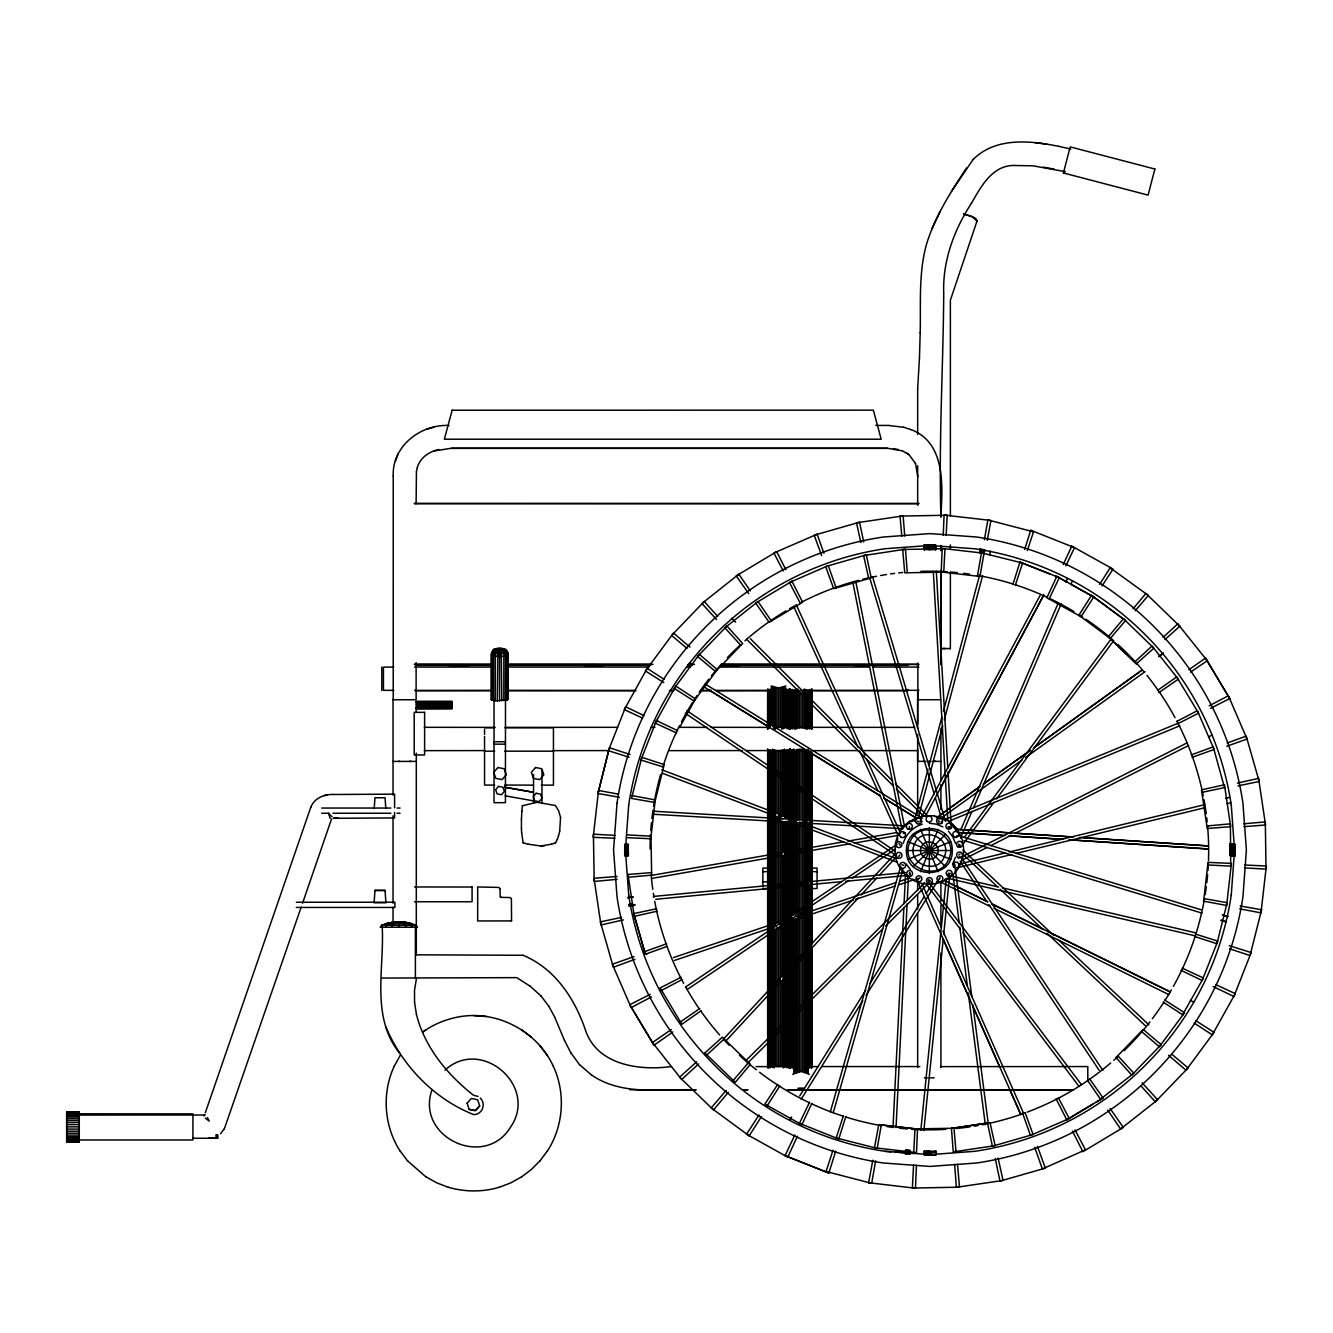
<?xml version="1.0" encoding="UTF-8"?>
<svg xmlns="http://www.w3.org/2000/svg" width="1333" height="1333" viewBox="0 0 1333 1333"><rect width="100%" height="100%" fill="white"/><g stroke="black" fill="none" stroke-linecap="round" stroke-linejoin="round"><path stroke-width="1.5" d="M393.235 475.981L393.218 699.792L416.113 699.725L416.113 662.568M394.585 817.379L394.585 812.464M394.585 807.765L394.585 794.651M917.654 1067.516L917.654 913.388M917.654 909.273L917.654 894.643M917.654 890.544L917.654 880.08M917.654 813.497L917.654 748.896M917.654 723.969L917.654 690.611M917.654 667.766L917.654 663.534M917.654 505.357L917.654 465.75M917.654 434.508L917.654 388.719M924.236 550.079L924.236 544.747M924.319 1153.578L924.319 1150.746M935.649 550.046L935.649 544.747L924.236 544.83M935.716 1150.729L935.716 1154.295L924.319 1154.245M920.187 332.75C920.886 303.491 918.52 273.565 926.302 244.989C934.65 216.979 950.646 192.185 966.525 167.941M521.436 819.262L521.436 828.443M919.47 357.994L920.187 332.7M458.569 665.384L468.566 665.384M593.868 665.384L601.616 665.384L586.387 665.384M729.168 665.384L739.932 665.384M864.484 665.384L869.982 664.867L853.97 665.384M917.521 1129.068L916.521 1152.578L874.465 1147.78L878.764 1124.635L917.521 1129.068L878.764 1124.702M942.198 548.596L941.198 571.974L979.955 576.456L984.637 549.679L984.104 553.445M943.214 535.283L944.081 515.055L990.952 520.47L987.253 540.315M916.454 1165.225L915.454 1188.253L868.633 1182.704M521.436 819.328L521.87 811.314M893.01 1127.451L903.874 907.756M904.074 903.674L905.507 874.615M896.043 1127.601L907.106 903.757M907.323 899.675L908.44 876.831M944.98 548.779L943.747 572.14L904.74 572.807L902.674 549.496L944.997 548.646M913.738 1152.262L914.971 1128.901L953.978 1128.235L956.044 1151.729M946.13 535.483L947.18 515.404M913.572 1165.025L912.355 1188.053L959.51 1187.186L957.494 1164.276M917.654 388.769L919.47 357.927M909.306 828.676L909.439 826.543M416.429 471.649L416.113 503.657M374.24 808.015L374.956 797.751L385.054 797.751L385.77 808.015M374.956 890.411L374.106 902.774L385.92 902.774L385.054 890.411L374.956 890.411L385.054 890.477M393.235 476.031C391.902 446.255 420.661 424.077 448.954 425.494M628.709 805.032L625.394 850.004L628.709 895.06M963.642 849.837L963.276 854.92A34.191 34.191 0 0 1 960.443 864.334A34.558 34.558 0 0 1 947.963 878.697A34.208 34.208 0 0 1 934.333 883.862L924.169 883.862A34.208 34.208 0 0 1 914.755 881.046A34.558 34.558 0 0 1 900.392 868.616A34.208 34.208 0 0 1 895.209 854.92L895.209 844.755A34.208 34.208 0 0 1 898.042 835.441M1231.259 895.06L1234.258 854.103M521.87 811.38L522.386 805.699M980.088 553.078L980.388 549.229L979.972 553.062M905.207 1153.961L905.54 1150.079M905.64 1153.995L905.99 1150.112M906.107 1154.028L906.457 1150.162M906.607 1154.078L906.94 1150.196M907.09 1154.128L907.423 1150.246M907.556 1154.161L907.89 1150.279M907.99 1154.195L908.34 1150.329M908.406 1154.228L908.739 1150.362M908.773 1154.261L909.106 1150.396M909.106 1154.295L909.439 1150.412M909.373 1154.328L909.723 1150.446M909.606 1154.345L909.939 1150.462M909.773 1154.411L910.222 1150.496M979.622 553.028L979.955 549.179M920.82 1130.267L946.297 878.497M923.852 1130.584L943.264 938.649M943.681 934.566L949.529 876.747M982.271 553.245L982.671 549.463M982.838 553.312L983.237 549.529M983.354 553.362L983.754 549.579L983.187 553.345M983.821 553.412L984.221 549.629L983.671 553.395M980.322 553.045L980.721 549.263M980.738 553.078L981.121 549.296M981.205 553.128L981.605 549.346M981.721 553.195L982.121 549.413M650.804 838.74L655.236 799.917L632.109 795.618M501.275 648.638L495.209 648.921L505.857 649.688L497.959 650.721L497.392 700.808L507.973 699.408L507.973 654.653C507.84 645.922 491.394 645.922 491.26 654.653L491.26 699.458L492.41 700.192L492.41 653.92C490.727 657.152 515.188 658.919 505.64 649.388L495.209 648.921L499.625 648.604L499.625 700.858M382.204 926.668C384.554 969.241 370.291 1017.346 400.167 1053.903M416.513 978.055L414.513 990.252L414.546 1002.399M881.246 1125.269L877.197 1148.38L836.174 1137.949M977.456 575.956L981.505 552.845L1022.594 563.043L1015.296 585.404M826.06 1171.507L871.682 1183.321M875.631 1160.793L871.682 1183.371M984.404 539.748L987.87 519.937L1033.492 531.817M559.677 831.359L560.56 817.362M868.633 1182.771L872.798 1160.227M906.423 850.521C905.707 821.228 953.012 821.228 952.295 850.521C953.012 879.813 905.707 879.813 906.423 850.521L952.295 850.521M416.429 471.699L417.346 467.45M431.725 1090.627C415.996 1137.616 484.845 1169.491 510.522 1127.168C538.799 1086.378 481.38 1036.507 444.955 1070.182M497.959 650.721L496.476 650.621L495.409 655.903L495.409 700.658L497.392 700.808M654.736 802.483L664.184 764.575L641.823 757.294L631.559 798.417L654.62 802.466M619.328 797.267L597.95 793.502L609.381 747.746L630.026 754.461M597.95 793.568L608.881 749.796M1227.16 902.691L1216.896 943.747L1194.535 936.466M1229.526 948.796L1250.037 955.528L1261.601 909.756L1240.223 906.007M558.527 835.758L559.677 831.309M1063.401 173.023L1070.216 146.897L1154.878 169.041M1154.878 168.991L1148.08 195.118L1063.401 172.957M914.205 821.295L928.035 769.158M929.101 765.142L941.881 717.071M943.481 711.072L979.672 574.856M918.737 816.013L942.698 725.868M944.281 719.92L982.621 575.639M989.469 554.878L990.452 551.146M452.154 410.164L444.356 439.207L881.18 439.207L873.365 410.164L452.154 410.231M391.702 927.185L392.252 925.219C398.3 919.004 408.898 922.803 416.013 925.219L417.429 927.235L380.222 927.235L381.638 925.219C391.952 921.07 404.466 920.72 414.713 925.219L416.013 927.185M830.326 1111.839L900.591 866.567M833.242 1112.672L902.941 869.399M492.41 655.386L494.243 650.221L496.476 650.621M956.261 837.691L956.877 835.641M1055.569 576.189L1059.318 577.672L1019.945 562.076L1012.88 584.587M845.788 1116.637L838.774 1139.015L799.45 1123.319M1024.644 549.546L1030.676 530.367M785.02 1155.594L828.843 1173.09L835.741 1151.079M557.377 839.323L558.527 835.708M843.372 1115.871L836.174 1137.999M1033.608 531.417L1027.393 550.479M833.008 1150.162L825.927 1171.957M495.209 650.454L493.71 655.669L493.71 700.425L495.409 700.708M963.792 213.913L972.324 216.596L975.739 218.562L977.022 220.995L950.379 300.192L950.379 515.838M491.56 655.036L493.377 649.688M205.315 1112.738L310.806 807.181M301.191 907.123L224.361 1128.801M302.541 903.257L331.534 818.979M204.099 1116.038L204.649 1114.538M557.377 839.257L555.544 842.823M394.185 1066.3C381.705 1093.243 383.937 1126.202 400.183 1151.112M395.401 460.935L398.15 453.853M417.346 467.516C419.995 457.702 429.359 451.454 438.907 449.521M643.939 715.538L625.677 706.807L608.381 750.696L629.076 757.211M677.681 730.701L656.453 720.553L640.923 759.993L663.367 767.042M1202.149 980.438L1217.795 941.115L1195.351 934.05M1251.17 952.562L1233.875 996.501L1213.113 986.537M903.291 843.272C905.907 834.141 913.238 826.793 922.386 824.177M920.586 871.699L938.132 829.343M952.762 863.767L955.461 857.269M961.01 829.309L1058.385 602.699M960.526 838.124L971.974 811.414M973.623 807.665L1061.185 603.899M1065.883 582.138L1067.383 578.589M1070.999 584.354L1072.498 580.805M507.673 699.842L507.673 654.27L505.99 651.287C508.14 654.17 491.094 654.17 493.26 651.287L494.243 649.138M1093.76 597.017L1081.013 616.696L1046.888 597.767L1056.602 576.822M811.78 1103.457L801.899 1124.735L764.875 1104.141L777.706 1084.412M1056.353 577.422L1056.769 576.489L1067.4 582.288M1071.565 546.663L1063.251 564.509M797.451 1136.249L787.753 1157.161L746.513 1134.216L759.044 1114.938M1071.282 547.313L1071.749 546.28M931.95 228.776L940.215 211.164M897.676 838.057L897.509 840.623M1059.102 578.055L1049.188 598.9M799.45 1123.369L809.531 1102.208M1065.867 565.792L1074.531 547.663L1030.709 530.234M794.868 1134.966L785.02 1155.661L828.843 1173.023M939.198 879.213L940.048 877.481M939.099 879.413L939.582 878.447M493.61 649.388L491.56 654.27L491.56 699.842M385.67 927.185L386.67 925.219C393.818 920.92 403.832 920.92 410.981 925.219L411.98 927.185M920.686 818.595L1040.057 595.518M925.319 816.363L1043.706 595.135M939.998 789.003L944.897 779.855M946.847 776.206L1043.706 595.184M310.806 807.231C314.405 798 324.386 794.118 333.683 794.451M394.185 1066.35L400.183 1055.503M679.53 727.651L695.476 698.925L675.748 686.045L655.203 723.119L676.547 732.983M547.346 1151.112C563.542 1126.185 565.875 1093.243 553.345 1066.3M1182.288 968.158L1203.399 977.989L1182.554 1014.78M1212.247 1034.875L1235.258 993.652L1215.563 984.504M971.407 203.332C953.945 230.126 942.481 261.201 943.731 293.543C943.214 367.825 938.665 441.956 940.898 516.271M911.056 821.928L912.222 820.695M789.636 1120.153L791.652 1116.921M799.7 1095.926L865.7 990.269M870.099 983.237L924.002 896.992M926.202 893.477L932.8 882.913M801.166 1099.225L862.768 1000.683M866.067 995.451L937.582 881.013M767.208 1105.74L779.838 1085.828M726.135 1090.411L711.189 1107.94L749.163 1135.833M1099.592 584.387L1110.389 567.425M749.163 1135.899L761.443 1116.537M1110.156 567.825L1148.363 595.434M971.407 203.382C980.955 186.637 992.235 165.075 1014.646 165.442M951.512 191.335L973.207 159.377M224.361 1128.734L220.545 1133.683M1093.76 597.067L1056.819 576.373M1102.008 586.003L1113.038 569.041L1071.799 546.147M381.638 927.185L382.938 925.219C389.603 922.636 399.733 919.203 405.399 925.219L405.948 927.185M937.332 881.63L936.499 882.529M898.675 856.686L899.875 854.903M964.425 837.157L1111.289 638.79M963.159 843.972L994.018 802.249M996.484 798.917L1113.738 640.606M1214.096 1032.309L1186.037 1070.266L1168.541 1055.269M539.965 1160.893L547.346 1151.045M491.26 699.458L492.41 698.675M1111.272 639.657L1108.323 636.791L1123.352 618.795M728.301 1092.31L713.522 1109.989L679.613 1077.164L696.709 1061.784M1133.017 608.848L1145.93 593.435L1179.838 626.243M1125.452 620.645L1110.239 638.49L1078.88 615.213L1091.51 595.351L1125.535 620.545M733.183 1080.496L748.48 1062.618M1135.199 610.764L1147.996 595.851M467.05 1103.224L471.365 1098.425L477.664 1099.775L479.663 1105.907L475.348 1110.689L469.033 1109.356L467.216 1103.257M469.033 1109.356L475.298 1110.522L479.663 1105.907M723.536 1039.04L895.626 853.22M725.769 1041.106L858.352 897.909M861.185 894.876L876.697 878.13M879.513 875.081L896.442 856.802M1116.021 1057.586L1143.147 1029.476L1161.176 1044.655M1161.176 1044.589L1131.767 1075.081L1116.021 1057.536M539.965 1160.843L531.334 1169.541L521.536 1176.922M913.138 866.733L945.58 834.308M746.68 1059.802L924.685 882.896M747.346 1063.367L882.696 928.901M885.645 926.035L928.301 883.596M454.753 665.384L469.333 665.334M590.052 665.334L604.632 665.384M725.352 665.384L733.05 664.717M860.651 665.384L875.231 665.384M1134.7 661.984L1152.029 646.022L1178.372 679.213M706.69 1055.086L724.019 1039.107M1177.789 623.911L1207.231 660.735L1190.552 672.132M1162.976 637.441L1177.789 623.861M698.609 1063.951L681.663 1079.497L652.437 1042.489M1123.436 618.695L1153.878 648.171L1136.466 663.767L1108.323 636.741M1137.182 663.168L1136.366 663.901L1114.221 642.506M704.84 1052.987L722.336 1037.191L750.396 1064.301L735.283 1082.346L704.84 1052.92M1164.892 639.64L1179.838 626.193M454.52 665.384L462.434 664.717M589.819 665.384L603.033 665.117M725.119 665.384L733.5 665.384M860.418 665.384L868.35 664.717M973.207 159.443C995.584 136.982 1030.309 140.515 1058.702 146.347M792.652 1074.315L801 1071.349L809.348 1074.315M425.993 1029.693L422.728 1032.142C433.875 1023.827 447.188 1018.829 460.851 1016.479M958.694 855.003L960.043 854.02M1158.727 656.569L1163.376 653.237M1158.727 656.619L1163.376 653.303M936.249 817.845L980.005 786.437L941.298 814.28M983.371 784.021L1030.492 750.196L983.371 784.071M1033.858 747.78L1141.548 670.449L1035.541 746.63M939.715 819.112L1022.161 759.91M1025.527 757.561L1145.014 671.715M701.058 1010.781L681.896 1024.261L660.118 987.92L681.08 977.256M1157.561 690.394L1176.722 676.897L1198.6 713.172M1188.936 669.716L1205.399 658.169M650.271 994.301L629.759 1004.732L654.036 1045.222L672.865 1031.959M1158.96 692.527L1178.255 679.23M680.347 1021.944L699.742 1008.564M652.437 1042.556L671.282 1029.559M911.855 821.011L913.038 820.378A2.916 2.916 0 0 1 914.288 820.362L914.705 820.462M685.545 987.02L897.009 844.322M687.245 989.486L848.838 880.48M852.287 878.147L895.259 849.154M958.294 857.686L960.077 856.486M1066.75 1119.77L1103.058 1097.975L1089.544 1078.714M1092.677 1104.257L1066.75 1119.82L1056.086 1098.792M1096.143 1102.191L1103.058 1098.042M771.34 725.469L771.34 685.945L778.589 688.061L785.853 685.945M521.536 1176.856L510.756 1182.904L499.075 1187.353M1176.622 721.503L1197.367 710.672L1214.113 749.546M661.351 990.486L682.096 979.605M1209.164 705.774L1228.409 695.743L1247.071 739.099M651.537 996.884L631.142 1007.581L612.347 964.259L634.025 956.594M1177.639 723.852L1198.5 713.188M1210.447 708.373L1229.659 698.592L1205.515 658.085L1229.792 698.592M629.759 1004.782L654.036 1045.172M961.743 856.869L1187.253 742.781M961.276 860.518L987.153 847.438M990.852 845.622L1011.18 835.274M1014.88 833.408L1188.636 745.497M1208.731 736.799L1212.114 735.033M451.27 665.384L462.884 665.384M586.57 665.384L598.184 665.334M721.886 665.384L736.732 665.384M857.186 665.384L869.849 664.867M451.087 665.384L466.317 665.384M721.703 665.384L733.25 665.384M857.002 665.384L868.799 665.384M522.386 805.749L537.049 802.283L555.361 805.499L558.527 810.514L560.56 817.429M918.337 878.78L919.87 878.097M919.104 878.33L917.137 879.213M817.146 534.2L773.89 552.995L783.254 570.941M1034.741 1147.38L1042.356 1168.974L1085.412 1149.829M944.847 819.612L1176.772 723.769M949.829 820.828L1179.838 725.785M908.173 859.302L950.546 841.74M553.911 843.456L555.544 842.773M454.953 664.65L448.921 665.384L462.651 665.384M1191.235 754.911L1213.23 746.847L1224.51 787.653M647.155 953.645L645.372 954.295L633.725 913.605L656.736 908.673M667.017 946.413L645.372 954.245L633.725 913.555M1227.193 742.998L1246.205 736.116L1259.185 781.455M634.958 959.327L613.347 967.258L600.367 921.869L621.595 917.371M1192.052 757.344L1214.113 749.479M644.472 951.662L666.667 943.764M1226.743 746.23L1247.071 739.049M448.071 665.384L460.218 664.717M583.371 665.384L595.601 664.717M673.432 957.594L787.536 919.087M795.401 916.438L895.726 882.629M899.658 881.346L909.489 877.98M674.398 960.476L776.706 925.935M782.604 923.952L853.42 900.092M855.386 899.475L894.726 886.162M898.659 884.895L914.405 879.547M551.429 844.272L553.911 843.389M794.968 918.804L794.968 1072.732L799.367 1071.432L799.367 823.894M426.177 429.459L433.925 427.226M433.941 451.004L451.221 448.288L887.595 448.288L902.374 450.854M859.535 522.219L814.196 535.199L821.645 555.594M866.333 554.878L825.627 566.542L833.692 588.653L871.199 577.905L866.35 555.011M860.951 665.117L861.818 664.867M551.429 844.222L540.798 845.972L528.251 844.222M1225.71 798.3L1229.409 797.351M958.827 864.167L1005.182 852.937M1009.214 852.02L1204.715 804.632M957.527 867.666L1011.947 854.436M1015.979 853.453L1203.416 808.081M1227.01 803.716L1230.709 802.766M794.968 1072.732L801 1071.349L801 823.794M493.26 651.287L494.41 651.037M505.524 700.442L506.823 700.142L506.823 655.386L505.007 650.221M499.075 1187.303C482.613 1192.202 464.934 1192.035 448.455 1187.303M1201.6 789.836L1224.444 784.754L1230.692 826.677L1207.231 828.509L1201.483 789.919M657.119 911.205L634.258 916.354L628.026 874.431M1237.391 783.054L1258.035 778.522M623.411 919.92L600.966 924.969L594.018 878.264L616.946 876.481M1201.966 792.369L1224.86 787.52M1237.957 785.903L1258.652 781.571M386.67 923.619L392.252 922.519M903.224 833.308L905.34 832.892M324.186 795.584L327.018 795.035M651.42 875.414L843.639 841.806M847.738 841.156L896.809 832.525M651.937 878.397L850.304 843.722M854.386 843.073L899.375 835.158M797.801 1088.261L804.199 1088.261M856.486 522.819L903.141 515.871L904.724 536.049M951.429 1128.401L990.019 1122.636L951.429 1128.451L953.262 1151.912L995.134 1145.614M954.628 1164.459L956.394 1187.303L1003.066 1180.438L998.067 1157.994M722.453 665.117L726.385 664.717M587.02 664.817L584.137 665.384L597.95 665.334M628.943 904.357L632.742 903.974M628.993 904.84L632.775 904.44M629.043 905.24L634.725 904.64M629.076 905.59L634.758 904.99M629.109 905.84L634.775 905.24M629.126 906.057L632.908 905.607M337.849 817.862L333.217 818.312L394.585 817.929M333.683 794.501L394.585 794.151M627.626 897.576L633.292 897.026L627.626 897.626M653.32 896.459L905.19 872.565M655.669 899.292L841.49 881.646M845.605 881.313L907.54 875.398M1207.198 825.943L1230.392 823.844M628.21 877.264L651.52 875.148M1230.392 823.894L1230.742 866.183M1243.706 823.794L1265.334 821.894L1266 869.049M617.129 879.347L594.218 881.43L593.402 834.208L615.08 835.358M628.026 874.481L651.487 872.598M1243.906 826.677L1265.534 824.994L1258.585 778.339M924.169 815.796L934.333 815.796M460.851 1016.546C498.292 1010.531 537.682 1031.842 553.345 1066.35M936.116 1154.195L974.973 1151.295A302.708 302.708 0 0 0 1095.743 1105.474A306.773 306.773 0 0 0 1185.454 1015.779A302.708 302.708 0 0 0 1231.259 895.06M947.88 826.877L950.029 826.727M540.798 845.922L544.68 845.672M924.236 546.93L924.236 549.546L935.649 548.629L924.236 548.646L935.649 547.913L924.236 547.93L935.649 547.213L924.236 547.213L935.649 546.497M928.035 549.829L935.649 549.346L924.236 549.363M930.017 1151.029L924.319 1151.395L935.716 1151.379L924.319 1152.095L935.716 1152.095L935.716 1151.195M924.319 1153.528L935.716 1152.095L935.716 1155.344M949.196 828.043L950.862 827.943M776.956 727.485L776.956 687.961L781.788 687.695L781.788 729.301M722.403 664.867L725.535 664.65M860.835 664.65L854.736 665.384L868.549 665.384M454.636 664.717L451.187 664.867L466.217 664.817M730.817 664.717L721.786 664.867L736.816 664.817L733.367 664.717M924.452 883.112L923.586 883.096M457.102 664.717L458.835 665.384M1014.646 165.509L1032.958 165.825L1065.334 171.657M416.179 761.41L393.035 761.41M591.086 664.717L594.135 665.384M947.196 515.254L900.042 516.071L901.808 536.233M590.269 664.717L594.001 664.667M725.569 664.717L729.434 665.384M725.235 664.717L729.301 664.667M494.026 741.748L505.424 741.731M398.334 761.36L399.767 761.36M922.953 761.36L924.386 761.36M671.099 1066.567C639.673 1070.849 597.651 1065.267 585.67 1030.742C574.94 998.817 555.211 968.641 522.986 955.228M217.646 1134.716L217.646 1138.249L192.702 1138.249M875.798 425.41L888.228 425.46M451.221 448.355L887.595 448.355M924.236 545.78L935.649 545.78M950.379 571.824L950.379 648.554L940.831 648.554L945.664 648.554M652.987 664.367L507.656 664.367L650.921 664.417M694.526 664.367L688.295 664.367L692.444 664.417M586.487 664.867L601.516 664.867M872.115 664.817L874.381 665.334M448.871 665.05L469.333 665.384M584.187 665.05L603.816 665.05M722.269 665.05L739.132 665.05M868.483 665.117L854.786 665.05L864.734 665.384M874.431 665.117L872.032 665.384M416.013 665.334L492.81 665.334M507.34 665.334L650.571 665.334M687.945 665.334L692.094 665.334M721.153 665.334L907.973 665.334M393.818 667.067L383.437 667.133L383.437 690.394M414.58 667.067L493.443 667.067M507.973 667.067L649.088 667.067M686.462 667.067L690.611 667.067M719.653 667.067L869.083 667.067M873.248 667.067L918.904 667.067M776.956 687.961L780.222 687.961L780.222 727.485M383.437 690.327L393.818 690.394M414.58 690.394L493.443 690.327M507.973 690.327L634.575 690.394M669.849 690.394L673.998 690.327M700.975 690.394L711.355 690.327M715.504 690.394L769.474 690.327M786.07 690.327L798.534 690.327M802.683 690.327L831.725 690.394M835.891 690.327L918.904 690.327M416.013 690.777L492.81 690.777M507.34 690.777L636.041 690.777M669.266 690.777L673.415 690.777M700.392 690.777L710.772 690.777M717.004 690.777L768.891 690.777M787.586 690.777L907.973 690.777L907.973 689.478M940.765 699.725L917.87 699.725L917.87 663.084M415.846 702.891L451.987 702.908M415.846 704.291L451.987 704.291M415.846 705.807L451.987 705.807M415.846 707.223L451.987 707.206M415.846 708.323L451.987 708.29M415.846 708.989L451.987 708.889L451.987 701.275L415.846 701.275M424.327 727.318L494.976 727.385M505.374 727.385L617.579 727.318M650.821 727.385L654.986 727.318M679.913 727.318L706.923 727.385M711.089 727.318L769.274 727.385M773.423 727.318L914.738 727.385M484.546 727.735L494.676 727.785M504.807 727.735L553.445 727.785L553.445 785.12L541.281 785.12M494.026 744.164L505.424 744.164M424.327 750.646L484.579 750.579M553.162 750.646L609.264 750.579M669.533 750.646L742.264 750.579M746.413 750.579L808.748 750.579M812.913 750.646L858.619 750.579M862.784 750.579L916.804 750.646M484.546 751.179L494.676 751.179M504.807 751.179L553.445 751.179M925.918 761.36L917.654 761.36L917.654 734.483M927.568 761.36L931.001 761.36M932.633 761.36L940.915 761.41M494.676 785.12L484.546 785.054L484.546 736.383M504.807 785.054L533.183 785.12M321.67 808.048L390.852 808.048M397.051 808.048L400.067 808.048M321.67 813.247L328.968 813.247M333 813.247L390.852 813.247M397.051 813.247L400.067 813.247M1229.742 844.322L1231.875 844.272L1232.075 855.669L1232.059 844.322L1232.775 855.669L1232.775 844.272L1233.492 855.669M1229.693 849.971L1229.942 855.669L1229.926 844.272L1235.258 844.272L1235.174 855.669M628.593 844.406L624.71 844.356L624.71 855.753L628.609 855.803M1231.359 855.736L1235.258 855.669M1231.175 855.736L1235.258 855.736M768.425 868.1L762.859 868.1L762.859 886.862M811.514 868.1L817.079 868.1L817.079 888.528L811.514 888.528M762.859 871.649L768.425 871.649M811.514 871.649L817.079 871.649M762.859 881.879L768.425 881.879M414.58 886.962L472.082 887.028M762.859 888.528L768.425 888.528M414.58 901.741L472.082 901.741L472.082 886.962M296.343 902.241L394.918 902.241L394.918 907.44L296.343 907.44M511.555 920.903L477.681 920.97L477.681 886.962L498.659 887.411M391.702 922.519L405.948 922.453M385.67 923.619L411.98 923.569M381.638 925.285L416.013 925.285M416.196 954.811L522.986 955.294M382.204 978.055L516.754 977.639L530.051 986.17M756.044 1066.617L793.368 1066.567M809.947 1066.567L818.245 1066.617M822.394 1066.567L919.837 1066.567M940.581 1066.617L1087.795 1066.567L1087.795 1079.963M924.369 1077.864L927.568 1077.864M929.284 1077.864L934.183 1077.864M799.367 1088.544L802.633 1088.544M695.909 1089.827C660.835 1088.661 622.728 1096.159 591.819 1075.214M743.597 1089.827L747.746 1089.827M787.136 1089.827L1073.282 1089.827M695.909 1089.877L630.042 1089.777M743.597 1089.877L747.746 1089.877M789.219 1089.877L1069.133 1089.877M66.65 1112.039L79.28 1111.989M66.65 1112.455L79.28 1112.455M66.65 1113.222L79.28 1113.222M79.28 1113.805L192.935 1113.871L192.935 1139.965L79.28 1139.965M66.65 1114.238L79.28 1114.238M76.997 1115.055L205.015 1115.005M66.65 1115.504L79.28 1115.504M66.65 1116.987L79.28 1116.987M66.65 1118.67L79.28 1118.67M66.65 1120.52L79.28 1120.52M66.65 1122.519L79.28 1122.519M66.65 1124.635L79.28 1124.635M66.65 1126.868L79.28 1126.868M66.65 1129.084L79.28 1129.084M66.65 1131.2L79.28 1131.2M66.65 1133.2L79.28 1133.2M66.65 1135.05L79.28 1135.05M66.65 1136.732L79.28 1136.732M208.714 1138.199L217.646 1138.249M66.65 1138.215L79.28 1138.215M66.65 1139.482L79.28 1139.482M66.65 1140.498L79.28 1140.498M66.65 1141.265L79.28 1141.265M935.716 1155.194L924.319 1155.278L924.319 1151.195M949.079 648.554L950.379 648.554M415.846 701.824L451.987 701.841M934.183 761.36L935.616 761.36M409.564 761.36L410.997 761.36M1208.031 862.368L1231.425 863.417L1226.61 905.474L1203.482 901.125M627.293 837.674L650.687 838.74M1208.031 862.418L1203.599 901.191M1244.655 865.017L1266.35 866L1260.985 912.855L1239.657 908.839M614.896 838.24L593.202 837.324L598.55 790.452L618.462 794.151M733.083 664.65L739.182 665.384M1231.109 866.15L1208.231 864.984M627.476 834.891L650.987 836.191M1244.472 867.9L1266 869.099M888.228 425.41L903.707 427.293M654.82 811.297L905.324 825.91M652.57 814.213L903.074 828.759M461.535 664.65L466.133 665.384M955.444 829.243L1073.265 837.007L1015.379 833.242M1079.463 837.424L1207.631 845.872L1083.596 837.741M955.444 829.293L1011.247 832.975M957.311 832.409L1004.849 835.541M1062.734 839.357L1008.981 835.824L1060.668 839.273M961.443 832.742L1002.783 835.458M948.313 873.265L950.462 873.415M473.765 1015.596L486.695 1016.546M628.693 894.993A302.708 302.708 0 0 0 674.515 1015.779A306.707 306.707 0 0 0 764.209 1105.54A302.708 302.708 0 0 0 884.995 1151.295L923.852 1154.145M884.995 1151.345L891.127 1151.795M895.226 1152.095L905.44 1152.845M909.539 1153.145L913.622 1153.445M947.163 874.415L949.296 874.631M871.582 664.817L874.481 665.384M738.432 665.117L736.283 664.867L739.082 665.384M465.684 664.817L468.466 665.384M942.198 548.463L984.254 553.262M1035.158 142.664L1046.838 144.181M929.368 823.261L936.366 824.177L942.881 826.877M736.166 665.117L732.217 664.65L736.916 665.384M599.25 664.867L601.433 665.334M913.771 879.597L912.538 879.147M1203.982 898.609L1227.026 902.658M1260.401 909.606L1261.468 909.789M504.624 787.186L533.217 792.235L504.624 787.253M505.207 795.834L533.8 800.933M893.36 448.654L898.175 449.521M501.025 897.342L510.122 897.576L511.405 898.592L511.555 920.97M1043.239 167.108L1054.086 169.091M953.162 826.96L955.444 828.793A3.616 3.616 0 0 1 955.694 830.026M1058.702 146.297L1070.699 149.029M505.524 653.62L506.823 653.92M492.41 700.142L493.71 700.491M950.162 875.748L998.6 887.045M1002.633 887.928L1196.368 932.967M947.463 878.23L1195.684 935.933M732.267 664.867L733.167 665.117M525.185 843.389L528.251 844.272M596.801 664.867L597.95 665.384M963.792 214.08L972.324 216.862L977.022 220.995M901.808 864.767L903.657 865.3M1222.461 914.871L1227.926 916.537M1222.461 914.921L1227.926 916.587M958.994 835.808L1200.983 909.706M964.059 840.54L1202.083 913.155M523.136 842.773L525.185 843.456M1229.226 945.664L1251.037 952.528M501.275 897.476L500.408 896.942M903.707 427.243L910.906 429.609M523.136 842.823L521.636 832.758M661.751 769.758L795.668 820.495M799.55 821.961L896.592 858.719M662.618 773.34L782.938 818.912M790.702 821.861L897.459 862.351M448.455 1187.353L436.791 1182.854L425.993 1176.856M1019.945 562.126L1049.954 573.973M506.823 698.675L507.973 699.458M908.173 841.74L950.546 859.302M917.171 821.161L919.137 822.044M642.656 718.154L624.294 709.606L647.188 668.366L664.151 679.397M945.98 820.511L945.164 820.195A2.983 2.983 0 0 0 944.314 820.178M477.997 1096.409L473.565 1095.309C447.338 1074.698 424.677 1047.271 416.429 1014.38M1181.038 970.341L1202.149 980.488M656.453 720.603L658.152 721.436M902.374 450.787L909.006 454.653L915.438 463.367M910.906 429.559C946.247 442.623 942.631 487.561 940.765 517.454M1190.319 1000.367L1193.735 1002.099M945.097 880.796L987.87 901.891L950.679 883.612M1170.124 991.802L991.585 903.741L1043.656 929.484M1049.238 932.234L1168.275 990.952M940.032 881.696L990.236 906.523M993.968 908.29L1168.774 994.585M920.103 820.628L921.986 821.645M1070.916 584.254L1093.843 596.967M205.299 1118.137L209.248 1121.12L207.465 1117.621M904.54 872.515L903.257 871.299M705.224 684.046L922.319 818.279M703.624 686.628L880.13 795.768L813.063 754.345M883.662 797.95L917.187 818.679L885.429 799.1M708.923 689.961L768.924 727.068M1164.675 1000.05L1184.52 1012.73L1159.327 1046.755L1141.548 1031.542M663.767 682.596L645.455 670.949L673.515 633.042L690.011 647.155M1195.784 1020.661L1214.096 1032.375M332.034 816.696L328.418 813.38L329.651 816.646M1182.871 1014.93L1163.359 1002.233L1164.159 1002.816M1194.168 1023.061L1212.363 1034.908M686.945 710.739L894.976 851.054M685.245 713.255L896.709 855.903M905.957 452.603L909.006 454.72M958.56 844.056L960.293 845.322M1091.51 595.401L1123.919 619.395M960.343 846.972L958.61 845.705M521.536 1029.743L531.334 1037.124M425.993 1176.922L407.565 1160.843M1171.44 1053.936L1188.086 1067.933L1155.311 1101.858L1140.798 1085.662M686.978 648.388L671.582 635.474L704.241 601.466L717.787 616.513M579.522 1064.634L591.819 1075.281M530.051 986.103L540.948 995.918M963.026 850.221L1053.67 935.416M1058.202 939.615L1148.846 1024.827M962.459 853.853L997.201 886.545M1000.233 889.328L1042.523 929.118M1047.055 933.317L1145.247 1025.627M928.934 879.63L930.484 881.13M731.6 618.179L735.633 622.211M750.346 638.707L892.593 780.971M895.526 783.854L927.801 816.113M746.73 639.39L893.377 786.053M896.309 788.936L922.719 815.329M913.138 834.308L945.58 866.733M927.951 880.28L929.451 881.813M480.213 1098.009C484.179 1101.591 484.162 1108.373 480.247 1111.972C478.53 1113.655 476.164 1114.621 473.748 1114.621C434.308 1099.009 402.166 1065.883 385.887 1026.893M499.292 887.778L499.958 889.061M1118.037 1055.953L1133.866 1073.248L1100.441 1099.175M740.765 645.189L724.852 627.843L757.994 601.516L771.307 620.911M1117.954 1055.853L1118.287 1056.286A279.297 279.297 0 0 1 1113.771 1060.285M1142.098 1082.796L1157.644 1099.808L1120.636 1128.968M716.587 619.512L701.908 603.516L738.832 574.173L750.279 590.852M948.463 831.175L952.762 836.774L955.461 843.272M905.99 863.767L910.272 869.366M540.948 995.868L548.746 1006.148M929.184 882.796L1081.496 1084.679M926.752 884.629L960.46 929.368M962.959 932.617L1079.08 1086.512M539.965 1045.772L547.346 1055.553M400.183 1151.045L407.565 1160.893M570.774 1052.72L579.522 1064.684M1110.106 1108.539L1123.319 1127.418L1082.879 1151.695L1072.448 1131.134M748.696 593.668L736.233 575.889L776.672 551.612L785.853 569.658M1100.658 1099.425L1087.478 1080.297M1107.706 1110.122L1120.636 1129.034M898.975 843.539L900.175 845.322M961.593 857.969L1102.858 1070.416M960.21 861.385L986.62 901.158M988.919 904.557L1099.175 1070.382M500.258 896.809L499.958 889.011M548.746 1006.098L554.611 1016.979M1085.595 1150.146L1075.031 1129.867M800.333 603.366L789.453 582.504L828.276 565.642L836.124 587.836M1058.435 1097.842L1069.266 1118.537L1030.442 1135.399L1022.594 1113.205M564.525 1040.44L570.774 1052.77M938.299 820.162L939.248 822.094M505.64 649.971L507.673 655.036M796.151 604.515L865.05 755.511M866.767 759.227L900.358 832.808M794.251 607.648L857.969 747.28M859.702 751.046L877.78 790.736M879.497 794.451L897.592 834.125M922.036 883.846L941.331 927.468M943.014 931.25L1023.594 1113.355M917.571 881.28L1020.811 1114.521L1009.897 1089.927M942.748 938.232L969.608 998.917M972.973 1006.498L999.833 1067.183M554.611 1016.929L564.525 1040.506M920.586 829.343L938.132 871.699M941.181 821.545L941.998 823.527M1025.06 1112.522L1033.092 1134.5L992.385 1146.213L987.52 1123.136M1037.474 1146.447L1045.355 1168.125L1000 1181.105L995.234 1158.544M817.196 534.333L823.894 553.295M915.438 463.317L917.87 476.714M504.024 650.454L505.524 655.669L505.424 802.683L494.026 802.683L494.026 698.709M872.598 576.906L945.564 821.378M869.683 577.772L934.333 794.368M935.533 798.35L941.448 818.212M329.851 817.429L330.101 818.379M954.478 863.984L954.745 865.017M954.811 865.317L955.078 866.317M502.774 650.621L503.841 655.903L503.841 700.658M856.519 522.953L860.885 542.581M868.699 578.405L863.617 555.561L905.457 549.196L907.29 572.64M990.052 1122.769L995.134 1145.664M859.568 522.353L863.734 542.014M855.986 582.638L904.557 826.76M853.003 583.221L901.974 829.326M414.546 1002.333L416.429 1014.446M955.311 869.183L971.824 996.784M972.89 1004.949L988.07 1122.253M953.095 875.748L959.227 923.069M959.76 927.185L967.208 984.837M968.275 993.002L985.32 1124.702M501.275 650.721L501.841 700.808M910.039 872.882L910.239 874.781M909.373 872.615L909.573 874.765M1231.259 805.032L1234.108 843.939M963.642 849.887L963.276 844.755A34.191 34.191 0 0 0 958.11 831.209M1231.359 855.669L1229.926 844.272M1231.342 844.272L1232.075 855.669M628.493 853.853L627.893 844.356L627.893 855.753L627.176 844.356L627.176 855.753L626.46 844.356M936.316 571.207L947.796 767.941M948.046 772.024L951.195 825.91M933.283 571.39L947.796 819.878M521.436 828.393L521.636 832.825M650.987 836.141L651.654 875.198M935.649 549.529L935.649 546.93M1234.208 844.272L1234.208 855.669M950.379 544.864L950.379 549.013M940.898 545.397L940.898 549.563M940.898 570.357L940.898 664.017M940.915 728.285L940.898 780.488M940.898 784.587L940.898 809.614M940.898 882.346L940.898 901.125M940.898 905.224L940.915 924.002M940.915 953.062L940.915 1067.516M940.765 546.447L940.765 550.596M940.765 571.307L940.765 664.567M929.351 827.593L929.351 873.448M917.654 699.342L917.654 728.285M812.064 688.911L811.947 729.234M811.947 752.112L811.947 943.964M812.064 946.847L812.064 1067.5M811.597 689.311L811.597 728.834M811.597 752.978L811.597 1067.916M811.031 689.428L811.031 728.951M811.031 751.829L811.031 880.796M811.031 884.962L811.031 1068.016M810.281 690.444L810.281 727.885M810.281 750.762L810.281 1066.967M809.348 689.478L809.348 729.001M809.348 751.879L809.348 880.863M809.348 885.012L809.348 1068.083M808.265 690.694L808.265 728.151M808.265 748.946L808.265 819.678M808.265 823.844L808.265 1073.465M807.015 689.977L807.015 729.501M807.015 750.296L807.015 1072.732M805.665 689.378L805.665 728.901M805.665 749.713L805.665 1072.149M804.199 688.944L804.199 728.468M804.199 749.279L804.199 1071.715M802.633 690.761L802.633 728.201M802.633 748.996L802.633 1071.432M801 692.743L801 728.101M801 748.913L801 819.628M799.367 690.761L799.367 728.201M799.367 748.996L799.367 819.728M797.801 688.944L797.801 728.468M797.801 749.279L797.801 819.995M797.801 824.161L797.801 1071.715M796.334 689.378L796.334 728.901M796.334 749.713L796.334 914.055M796.334 918.204L796.334 1072.149M794.968 689.977L794.968 729.501M794.968 750.296L794.968 914.638M793.735 690.694L793.735 728.151M793.735 748.946L793.735 915.371M793.735 919.52L793.735 1073.465M792.635 689.478L792.635 729.001M792.635 749.796L792.652 914.138M792.652 918.304L792.652 1068.083M791.719 690.444L791.719 727.885M791.719 750.762L791.719 850.621M791.719 854.77L791.719 917.187M791.719 921.336L791.719 1066.967M790.952 689.428L790.952 728.951M790.952 749.746L790.952 1068.016M790.402 689.311L790.402 728.834M790.402 748.813L790.402 1067.916M790.052 689.711L790.052 729.234M790.052 750.029L790.052 1066.7M789.919 688.911L789.919 728.435M789.919 749.229L789.919 967.658M789.919 971.807L789.919 1067.5M789.553 689.011L789.669 729.351M789.553 748.863L789.553 1067.616M789.203 689.411L789.203 728.934M789.203 749.729L789.203 1068M788.636 689.294L788.636 728.818M788.636 749.629L788.636 1067.9M787.886 690.361L787.886 727.801M787.886 750.696L787.886 817.262M787.886 821.411L787.886 1066.883M786.953 689.244L786.953 728.768M786.953 749.579L786.953 818.229M786.953 822.378L786.953 1067.85M785.853 688.028L785.853 727.551M785.853 750.429L785.853 816.996M785.853 821.161L785.853 1066.617M784.62 686.662L784.62 728.268M784.62 749.079L784.62 817.729M784.62 821.878L784.62 1067.35M783.254 687.261L783.254 728.868M783.254 749.663L783.254 816.229M783.254 822.478L783.254 851.604M783.254 855.753L783.254 1067.933M781.788 750.096L781.788 816.662M781.788 820.828L781.788 976.856M781.788 981.005L781.788 1066.3M780.222 750.379L780.222 1066.567M778.589 688.061L778.589 727.585M778.589 750.462L778.589 923.136M778.589 927.285L778.589 1066.667M776.956 750.379L776.956 812.78M776.956 816.946L776.956 923.036M776.956 927.201L776.956 1066.567M775.406 687.695L775.406 729.301M775.406 750.096L775.406 924.835M775.406 929.001L775.406 1066.3M773.923 687.261L773.923 728.868M773.923 749.663L773.923 1067.933M772.573 686.662L772.573 726.185M772.573 749.079L772.573 1067.35M771.34 750.429L771.34 1066.617M770.241 689.244L770.241 726.685M770.241 749.579L770.241 1067.85M769.308 690.361L769.308 727.801M769.308 750.696L769.308 1066.883M768.558 689.294L768.558 728.818M768.558 749.629L768.558 930.601M768.558 934.766L768.558 1067.9M767.991 689.411L767.991 727.685M767.991 749.729L767.991 1068M767.641 689.011L767.525 729.351M767.641 748.863L767.641 1067.616M625.76 844.356L625.76 855.753M624.794 844.356L624.794 855.753M541.964 770.407L541.964 802.849M533.55 774.456L533.55 802.783M484.546 729.451L484.546 734.316M416.296 707.606L416.296 711.872M416.296 753.095L416.296 955.244M415.396 926.668L415.396 978.089M398.834 922.069L398.834 927.185M393.035 699.342L393.035 795.085M393.035 815.829L393.035 903.241M393.035 907.34L393.035 924.036M381.805 667.067L381.805 690.394M217.446 1134.716L217.446 1138.249L216.879 1134.716M216.013 1134.733L216.013 1138.182M79.28 1111.822L79.28 1141.964M66.65 1111.822L66.65 1141.964M1208.398 862.384A279.297 279.297 0 0 1 1207.948 870.482M1207.631 874.531A279.297 279.297 0 0 1 1206.798 882.629M1206.315 886.662A279.297 279.297 0 0 1 1205.149 894.71M1204.465 898.709A279.297 279.297 0 0 1 1195.834 934.2M1195.218 936.133A279.297 279.297 0 0 1 1173.407 986.353M1171.39 989.902A279.297 279.297 0 0 1 1165.092 1000.317M1163.992 1002.016A279.297 279.297 0 0 1 1152.362 1018.679M1149.896 1021.911A279.297 279.297 0 0 1 1124.186 1050.654M1110.689 1062.951A279.297 279.297 0 0 1 1027.093 1112.155M1025.194 1112.872A279.297 279.297 0 0 1 990.119 1123.136M988.153 1123.569A279.297 279.297 0 0 1 982.188 1124.785M978.189 1125.519A279.297 279.297 0 0 1 974.173 1126.202M970.157 1126.818A279.297 279.297 0 0 1 956.044 1128.534M945.93 1129.334A279.297 279.297 0 0 1 911.422 1129.251M907.373 1128.951A279.297 279.297 0 0 1 899.275 1128.201M893.21 1127.468A279.297 279.297 0 0 1 887.178 1126.618M881.18 1125.635A279.297 279.297 0 0 1 845.689 1116.987M843.756 1116.371A279.297 279.297 0 0 1 811.614 1103.791M809.781 1102.924A279.297 279.297 0 0 1 759.577 1072.299M756.378 1069.799A279.297 279.297 0 0 1 739.415 1055.286M729.234 1045.339A279.297 279.297 0 0 1 723.652 1039.457M719.587 1034.925A279.297 279.297 0 0 1 700.758 1010.981M699.592 1009.331A279.297 279.297 0 0 1 685.629 986.92M683.662 983.354A279.297 279.297 0 0 1 654.72 901.341M654.02 897.342A279.297 279.297 0 0 1 653.353 893.327M652.77 889.311A279.297 279.297 0 0 1 651.154 875.181M650.071 848.804A279.297 279.297 0 0 1 650.521 834.608M650.771 830.559A279.297 279.297 0 0 1 651.47 822.461M651.904 818.412A279.297 279.297 0 0 1 652.97 810.347M653.57 806.332A279.297 279.297 0 0 1 660.568 774.623M662.884 766.842A279.297 279.297 0 0 1 679.613 725.469M681.463 721.853A279.297 279.297 0 0 1 692.543 702.441M693.627 700.725A279.297 279.297 0 0 1 696.942 695.626M699.225 692.26A279.297 279.297 0 0 1 708.823 679.13M711.339 675.948A279.297 279.297 0 0 1 721.853 663.584M727.385 657.619A279.297 279.297 0 0 1 740.432 644.822M744.947 640.756A279.297 279.297 0 0 1 768.891 621.911M770.557 620.761A279.297 279.297 0 0 1 785.937 610.864M789.436 608.798A279.297 279.297 0 0 1 794.751 605.799M800.1 602.933A279.297 279.297 0 0 1 858.735 580.305M862.668 579.305A279.297 279.297 0 0 1 868.583 577.905M870.566 577.472A279.297 279.297 0 0 1 876.531 576.256M880.53 575.523A279.297 279.297 0 0 1 886.545 574.523M890.577 573.923A279.297 279.297 0 0 1 894.61 573.39M898.642 572.923A279.297 279.297 0 0 1 902.674 572.507M920.903 571.357A279.297 279.297 0 0 1 947.296 571.79M951.345 572.09A279.297 279.297 0 0 1 957.427 572.64M963.476 573.307A279.297 279.297 0 0 1 969.524 574.123M977.539 575.406A279.297 279.297 0 0 1 1013.03 584.054M1014.963 584.67A279.297 279.297 0 0 1 1047.105 597.251M1050.771 598.984A279.297 279.297 0 0 1 1073.981 611.58M1079.147 614.796A279.297 279.297 0 0 1 1082.563 616.979M1085.945 619.245A279.297 279.297 0 0 1 1113.255 640.307M1117.804 644.372A279.297 279.297 0 0 1 1144.397 672.299M1146.98 675.448A279.297 279.297 0 0 1 1175.056 717.687M1176.956 721.27A279.297 279.297 0 0 1 1201.966 789.753M1202.399 791.735A279.297 279.297 0 0 1 1203.232 795.701M1203.999 799.7A279.297 279.297 0 0 1 1206.232 813.747M1206.732 817.779A279.297 279.297 0 0 1 1207.181 821.828M1207.565 825.86A279.297 279.297 0 0 1 1208.481 860.352M934.483 816.063A34.191 34.191 0 0 1 943.897 818.895M943.747 818.395A34.558 34.558 0 0 1 958.094 830.876M910.372 821.245A34.208 34.208 0 0 1 924.019 816.063M898.042 835.158A34.558 34.558 0 0 1 910.522 820.811M628.693 805.032A302.708 302.708 0 0 1 674.515 684.246A306.707 306.707 0 0 1 764.209 594.535M764.209 594.551A302.708 302.708 0 0 1 884.995 548.729L929.984 545.43L974.973 548.796A302.708 302.708 0 0 1 1095.743 594.551A306.773 306.773 0 0 1 1185.454 684.296A302.708 302.708 0 0 1 1231.259 805.082M955.894 869.882A2.983 2.983 0 0 1 955.228 871.432M946.28 879.014A2.999 2.999 0 0 1 944.63 879.413M943.747 818.695A34.558 34.558 0 0 1 946.597 820.195M949.296 821.944A34.558 34.558 0 0 1 957.194 829.842M903.291 827.326A34.558 34.558 0 0 1 910.522 821.045M687.361 666.05A306.707 306.707 0 0 1 689.827 662.818M617.012 803.299L613.563 850.004L617.012 896.726A314.521 314.521 0 0 0 664.6 1022.228A318.07 318.07 0 0 0 757.777 1115.388A314.538 314.538 0 0 0 883.262 1162.993L929.984 1166.425L976.689 1162.993A314.538 314.538 0 0 0 1102.191 1115.388A318.604 318.604 0 0 0 1195.368 1022.228A314.538 314.538 0 0 0 1242.956 896.726L1246.388 850.004L1242.956 803.299A314.538 314.538 0 0 0 1195.368 677.797A318.604 318.604 0 0 0 1102.208 584.62A314.538 314.538 0 0 0 976.689 537.016L929.984 533.6L883.262 537.032A314.538 314.538 0 0 0 757.761 584.62A318.537 318.537 0 0 0 664.584 677.781A314.538 314.538 0 0 0 616.996 803.299M980.155 549.196L979.805 553.045L980.122 549.196M909.789 842.406C898.809 867.166 939.198 883.896 948.929 858.635C959.91 833.875 919.52 817.146 909.789 842.406M914.371 844.322C905.973 863.251 936.882 876.064 944.331 856.719C952.745 837.791 921.836 824.977 914.371 844.322M921.253 847.155C916.704 857.419 933.433 864.351 937.466 853.886C942.014 843.622 925.285 836.691 921.253 847.155M699.375 654.353L674.198 688.361L694.043 701.058L717.271 669.649L699.475 654.436M497.942 767.525L493.743 772.357L495.826 778.389L502.091 779.605L506.273 774.79L504.207 768.741L497.942 767.525M498.575 786.353L495.659 789.703L497.109 793.901L501.458 794.751L504.374 791.402L502.924 787.203L498.575 786.353M535.516 767.525L531.334 772.357L533.417 778.389L539.682 779.605L543.864 774.79L541.798 768.741L535.516 767.525M536.149 793.285L533.25 796.617L534.683 800.816L539.049 801.666L541.964 798.317L540.515 794.118L536.149 793.285M726.952 626.01L697.542 656.453L715.571 671.565L742.681 643.506L726.952 626.01M791.952 581.271L755.661 603.066L769.174 622.328L802.633 602.249L791.952 581.271M918.754 503.541L414.23 503.541L918.754 503.607M493.127 664.367L414.23 664.367L493.127 664.417M918.754 664.367L721.503 664.367L918.754 664.417M424.61 712.339L414.213 712.339L414.213 754.945L424.61 754.995L424.61 712.339M79.28 1141.731L66.65 1141.731L79.28 1141.798M1207.431 848.904L1068.933 839.773L1207.431 848.954M1226.293 921.869L1220.845 920.203L1226.293 921.919M927.201 821.428A2.999 2.999 0 0 0 932.017 819.528A2.999 2.999 0 0 0 927.968 816.296A2.999 2.999 0 0 0 927.201 821.428M937.949 823.377A2.999 2.999 0 0 0 942.581 821.045A2.999 2.999 0 0 0 938.249 818.195A2.999 2.999 0 0 0 937.949 823.377M947.063 828.543A2.999 2.999 0 0 0 951.845 826.527A2.999 2.999 0 0 0 947.696 823.411A2.999 2.999 0 0 0 947.063 828.543M954.161 836.807A2.999 2.999 0 0 0 958.777 834.458A2.999 2.999 0 0 0 954.428 831.642A2.999 2.999 0 0 0 954.161 836.807M957.711 846.705A2.999 2.999 0 0 0 962.476 844.672A2.999 2.999 0 0 0 958.31 841.556A2.999 2.999 0 0 0 957.711 846.705M957.994 857.552A2.999 2.999 0 0 0 962.559 855.07A2.999 2.999 0 0 0 958.144 852.37A2.999 2.999 0 0 0 957.994 857.552M954.245 867.5A2.999 2.999 0 0 0 958.944 865.317A2.999 2.999 0 0 0 954.711 862.334A2.999 2.999 0 0 0 954.245 867.5M947.613 875.848A2.999 2.999 0 0 0 952.145 873.332A2.999 2.999 0 0 0 947.696 870.666A2.999 2.999 0 0 0 947.613 875.848M938.232 881.13A2.999 2.999 0 0 0 942.914 878.93A2.999 2.999 0 0 0 938.665 875.964A2.999 2.999 0 0 0 938.232 881.13M927.935 883.179A2.999 2.999 0 0 0 932.417 880.596A2.999 2.999 0 0 0 927.935 877.997A2.999 2.999 0 0 0 927.935 883.179M917.254 881.296A2.999 2.999 0 0 0 921.886 878.964A2.999 2.999 0 0 0 917.554 876.131A2.999 2.999 0 0 0 917.254 881.296M907.823 875.898A2.999 2.999 0 0 0 912.588 873.881A2.999 2.999 0 0 0 908.456 870.766A2.999 2.999 0 0 0 907.823 875.898M901.075 867.883A2.999 2.999 0 0 0 905.69 865.534A2.999 2.999 0 0 0 901.341 862.701A2.999 2.999 0 0 0 901.075 867.883M897.192 857.752A2.999 2.999 0 0 0 901.958 855.719A2.999 2.999 0 0 0 897.809 852.603A2.999 2.999 0 0 0 897.192 857.752M897.359 847.221A2.999 2.999 0 0 0 901.924 844.755A2.999 2.999 0 0 0 897.492 842.056A2.999 2.999 0 0 0 897.359 847.221M900.808 837.074A2.999 2.999 0 0 0 905.507 834.891A2.999 2.999 0 0 0 901.258 831.909A2.999 2.999 0 0 0 900.808 837.074M907.79 828.959A2.999 2.999 0 0 0 912.322 826.443A2.999 2.999 0 0 0 907.89 823.777A2.999 2.999 0 0 0 907.79 828.959M916.837 823.461A2.999 2.999 0 0 0 921.536 821.261A2.999 2.999 0 0 0 917.287 818.295A2.999 2.999 0 0 0 916.837 823.461"/></g></svg>
